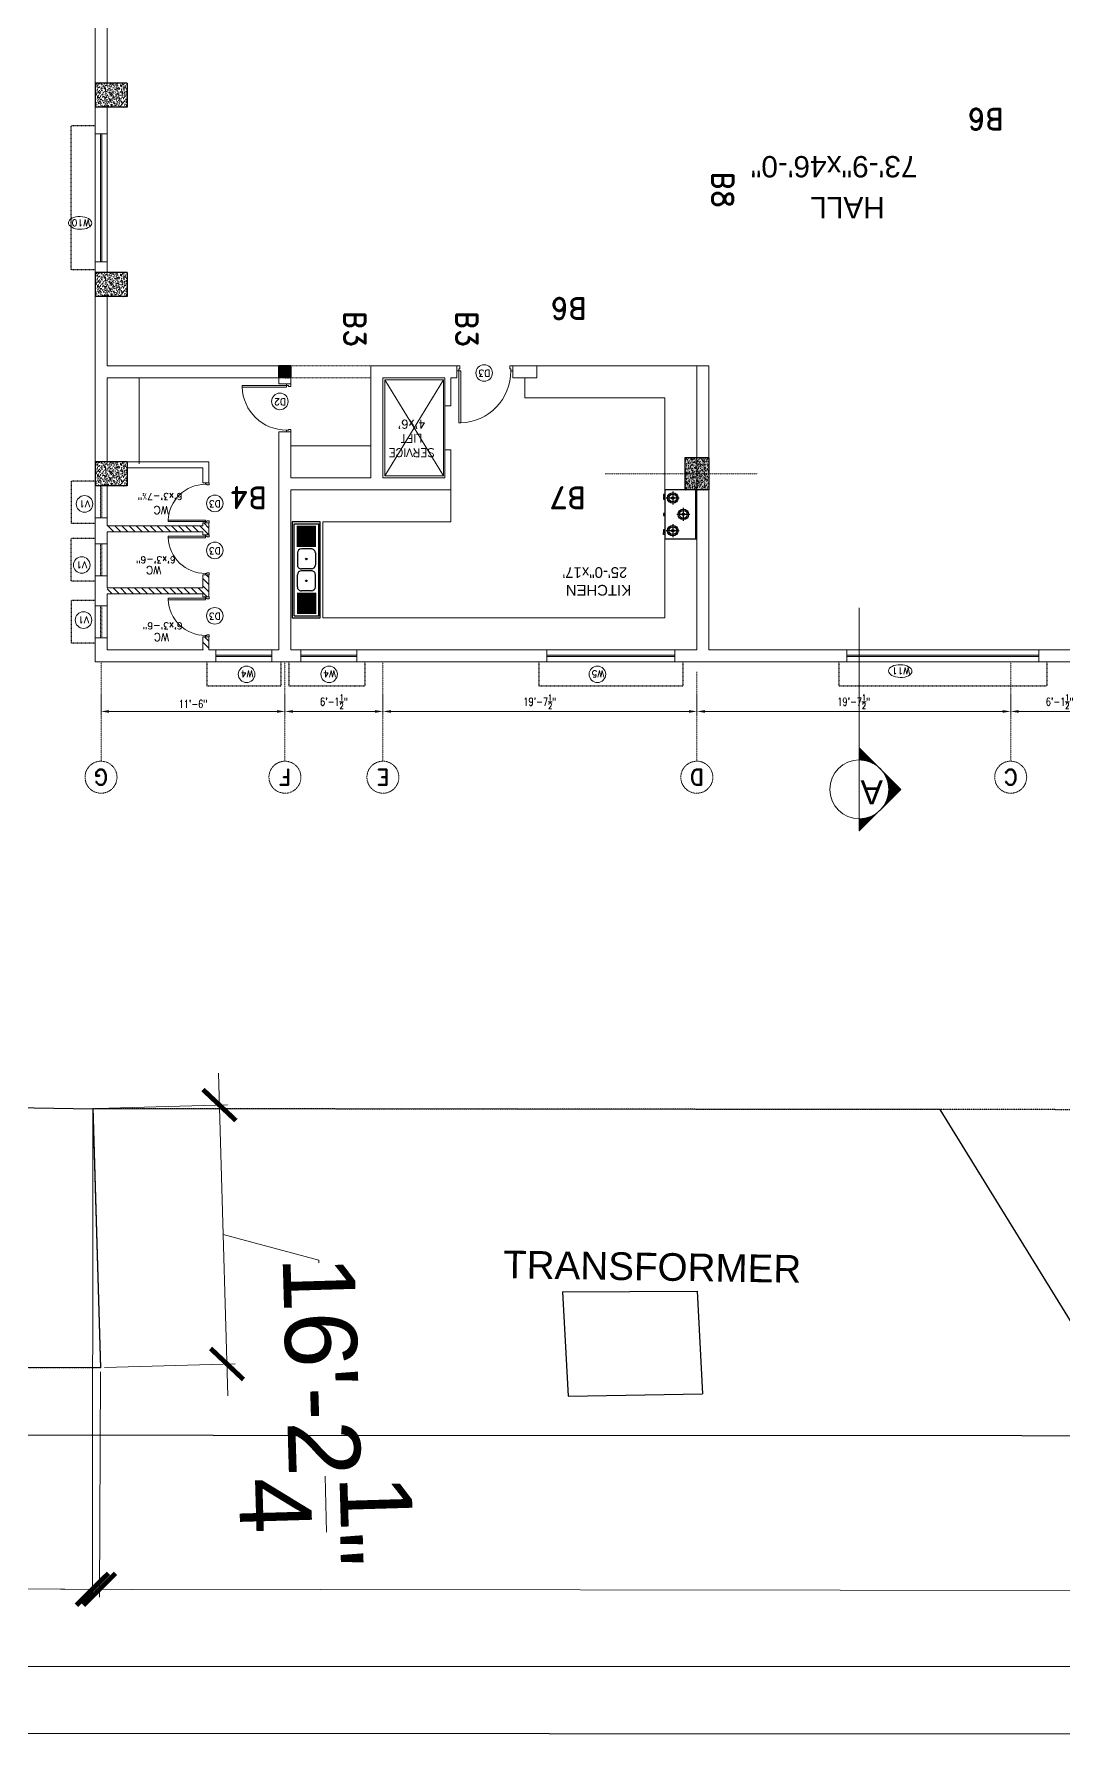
# Model space of a CAD drawing. Header units: inches. Extents: x -110725 to 51121, y 8404 to 44825.
# Drawn here: x 589 to 1361, y 20005 to 21285 of the extents above; entities that cross this region are included whole.
import ezdxf
from ezdxf.enums import TextEntityAlignment as Align

# ---------------------------------------------------------------- set-up
doc = ezdxf.new("R2010")
doc.units = ezdxf.units.IN
doc.header["$LTSCALE"] = 0.1
doc.header["$MEASUREMENT"] = 0
doc.linetypes.add('CENTER', pattern=[2, 1.25, -0.25, 0.25, -0.25])
doc.linetypes.add('DASHED', pattern=[0.75, 0.5, -0.25])
doc.layers.get('0').update_dxf_attribs({"color": 1, "lineweight": 0})
doc.layers.get('Defpoints').update_dxf_attribs({"lineweight": 0})
for name, color, linetype in [('BATH FIX', 41, 'Continuous'), ('boundary', 6, 'Continuous'), ('building', 6, 'Continuous'), ('COL', 6, 'Continuous'), ('Column', 7, 'Continuous'), ('Column Hatch', 7, 'Continuous'), ('GREEN BELT', 80, 'Continuous'), ('road', 8, 'Continuous')]:
    doc.layers.add(name, color=color, linetype=linetype)
for name, color, linetype, lineweight in [('dim', 252, 'Continuous', 0), ('DOOR', 32, 'Continuous', 0), ('GRID', 8, 'CENTER', 0), ('HATCH', 5, 'Continuous', 5), ('TEXT', 3, 'Continuous', 0), ('TEXT2', 4, 'Continuous', 0), ('WALL', 7, 'Continuous', 0), ('WINDOW', 5, 'Continuous', 18)]:
    doc.layers.add(name, color=color, linetype=linetype, lineweight=lineweight)
doc.styles.add('EHSAN', font='arial.ttf', dxfattribs={"height": 54})
doc.styles.add('ROMAND', font='romand.shx')
doc.styles.add('ROMANS', font='arial.ttf', dxfattribs={"width": 0.8, "height": 15})
doc.styles.get("Standard").update_dxf_attribs({"font": 'arial.ttf'})
doc.styles.add('style2', font='romand.shx')
doc.styles.add('WORKING', font='romans.shx', dxfattribs={"width": 0.75})
doc.dimstyles.new('1-8', dxfattribs={"dimtxt": 6, "dimasz": 6, "dimexe": 3, "dimexo": 1, "dimgap": 2, "dimtad": 1, "dimdec": 1, "dimzin": 3, "dimdsep": 46, "dimlunit": 4, "dimtxsty": 'WORKING', "dimcen": 2, "dimdle": 3, "dimadec": 0, "dimazin": 0, "dimtfac": 0.75, "dimtdec": 1, "dimtofl": 0, "dimtmove": 1, "dimatfit": 0, "dimfxl": 4, "dimtolj": 1, "dimtzin": 0, "dimlwd": -1, "dimlwe": -1, "dimarcsym": 1})
doc.dimstyles.new('DIM1', dxfattribs={"dimtxt": 54, "dimasz": 6, "dimexe": 6, "dimexo": 3, "dimgap": 1, "dimtad": 0, "dimzin": 0, "dimdsep": 46, "dimlunit": 4, "dimtxsty": 'EHSAN', "dimblk": 'ARCHTICK', "dimcen": 3, "dimdle": 6, "dimclrd": 4, "dimclre": 4, "dimclrt": 6, "dimadec": 0, "dimazin": 0, "dimtfac": 1, "dimtofl": 0, "dimtmove": 1, "dimatfit": 3, "dimldrblk": 'ARCHTICK', "dimfxl": 4, "dimtolj": 1, "dimtzin": 3, "dimlwd": -1, "dimlwe": -1, "dimarcsym": 0})

# ---------------------------------------------------------------- blocks, each defined once
blk = doc.blocks.new('_ArchTick')
at = {"color": 0, "linetype": 'ByBlock', "const_width": 0.15}
blk.add_lwpolyline([(-0.5, -0.5), (0.5, 0.5)], dxfattribs=at)
blk = doc.blocks.new('*D1984')
at = {"layer": 'Defpoints', "color": 0, "transparency": 16777216}
for p in [(632.9, 20479.4, 1175.7), (7610.6, 20472.2, 1175.7), (632.5, 20119)]:
    blk.add_point(p, dxfattribs=at)
at = {"layer": 'dim', "color": 4, "transparency": 16777216}
for p, q in [((632.9, 20476.4), (632.5, 20113)), ((7610.6, 20469.2), (7610.2, 20105.8)), ((608.5, 20119), (4029.8, 20115.5)), ((7634.2, 20111.7), (4300.3, 20115.2))]:
    blk.add_line(p, q, dxfattribs=at)
at = {"layer": 'dim', "color": 4, "transparency": 16777216, "xscale": 24, "yscale": 24, "zscale": 24}
for p, rotation in [((632.5, 20119), 179.9406067498752), ((7610.2, 20111.8), 359.9406067498751)]:
    blk.add_blockref('_ArchTick', p, dxfattribs=dict(at, rotation=rotation))
at = {"layer": 'dim', "color": 6, "transparency": 16777216, "insert": (4165.1, 20163.9), "char_height": 54, "attachment_point": 5, "rotation": 359.9406, "style": 'EHSAN'}
blk.add_mtext('\\A1;581\'-5{\\H1x;\\S3/4;}"', dxfattribs=at)
blk = doc.blocks.new('*D1993')
at = {"layer": 'Defpoints', "color": 0, "transparency": 16777216}
for p in [(-2408.7, 20298.9, 1175.7), (638.6, 20285.2, 1175.7), (-2409.4, 20132.7)]:
    blk.add_point(p, dxfattribs=at)
at = {"layer": 'dim', "color": 4, "transparency": 16777216}
for p, q in [((-2408.7, 20295.9), (-2409.5, 20126.7)), ((638.6, 20282.2), (637.8, 20113)), ((-2433.4, 20132.8), (-1042.4, 20126.5)), ((661.8, 20118.9), (-729.2, 20125.1))]:
    blk.add_line(p, q, dxfattribs=at)
at = {"layer": 'dim', "color": 4, "transparency": 16777216, "xscale": 24, "yscale": 24, "zscale": 24}
for p, rotation in [((-2409.4, 20132.7), 179.7429216101948), ((637.8, 20119), 359.7429216101948)]:
    blk.add_blockref('_ArchTick', p, dxfattribs=dict(at, rotation=rotation))
at = {"layer": 'dim', "color": 6, "transparency": 16777216, "insert": (-885.8, 20125.8), "char_height": 54, "attachment_point": 5, "rotation": 359.7429, "style": 'EHSAN'}
blk.add_mtext('\\A1;253\'-11{\\H1x;\\S1/4;}"', dxfattribs=at)
blk = doc.blocks.new('*D1994')
at = {"layer": 'Defpoints', "color": 0, "transparency": 16777216}
for p in [(632.9, 20479.4, 1175.7), (638.6, 20285.2, 1175.7), (733.5, 20288)]:
    blk.add_point(p, dxfattribs=at)
at = {"layer": 'dim', "color": 4, "transparency": 16777216}
for p, q in [((727.1, 20506.2), (734.2, 20264)), ((635.9, 20479.5), (733.8, 20482.4)), ((730.6, 20385.1), (802.3, 20365.9)), ((802.3, 20365.9), (802.4, 20363.9)), ((641.6, 20285.3), (739.5, 20288.2))]:
    blk.add_line(p, q, dxfattribs=at)
at = {"layer": 'dim', "color": 4, "transparency": 16777216, "xscale": 24, "yscale": 24, "zscale": 24}
for p, rotation in [((727.8, 20482.2), 91.68621496410702), ((733.5, 20288), 271.686214964107)]:
    blk.add_blockref('_ArchTick', p, dxfattribs=dict(at, rotation=rotation))
at = {"layer": 'dim', "color": 6, "transparency": 16777216, "insert": (805.6, 20252.2), "char_height": 54, "attachment_point": 5, "rotation": 271.6862, "style": 'EHSAN'}
blk.add_mtext('\\A1;16\'-2{\\H1x;\\S1/4;}"', dxfattribs=at)
blk = doc.blocks.new('D1')
for p, q in [((-3, 40.9), (-1.5, 40.9)), ((-3, 1.9), (-3, 40.9)), ((-1.5, 40.9), (-1.5, 1.9)), ((-40.5, 1.9), (-42, 1.9)), ((-42, 1.9), (-42, -1.9)), ((-40.5, 0.4), (-40.5, 1.9)), ((-39.8, 0.4), (-40.5, 0.4)), ((-39.8, -1.9), (-39.8, 0.4)), ((-1.5, 1.9), (-3, 1.9)), ((-2.2, 0.4), (-2.2, -1.9)), ((-1.5, 0.4), (-2.2, 0.4)), ((0, 1.9), (-1.5, 1.9)), ((-1.5, 1.9), (-1.5, 0.4)), ((0, -1.9), (0, 1.9)), ((-42, -1.9), (-39.8, -1.9)), ((-2.2, -1.9), (0, -1.9))]:
    blk.add_line(p, q)
blk.add_arc((-1.5, 1.9), 39, 91.8498, 180)
blk = doc.blocks.new('SINK')
for p, q in [((-35.9, 10.6), (-35.9, -10.4)), ((36.1, 10.6), (-35.9, 10.6)), ((-34.4, 9.3), (-34.4, -9.2)), ((-34.4, 9.3), (34.6, 9.3)), ((-17.1, 6.8), (-32.9, 6.8)), ((-17.1, 6.1), (-32.9, 6.1)), ((-17.1, 5.3), (-32.9, 5.3)), ((-17.1, 4.6), (-32.9, 4.6)), ((-17.1, 3.8), (-32.9, 3.8)), ((-17.1, 3.1), (-32.9, 3.1)), ((-17.1, 2.3), (-32.9, 2.3)), ((-17.1, 1.6), (-32.9, 1.6)), ((-17.1, 0.8), (-32.9, 0.8)), ((-17.1, 0.1), (-32.9, 0.1)), ((-15.6, -3.7), (-15.6, 3.8)), ((-12.6, 6.8), (-3.6, 6.8)), ((-0.6, -3.7), (-0.6, 3.8)), ((0.8, -3.7), (0.8, 3.8)), ((12.8, 6.8), (3.8, 6.8)), ((15.8, -3.7), (15.8, 3.8)), ((17.4, 6.8), (33.1, 6.8)), ((17.4, 6.1), (33.1, 6.1)), ((17.4, 5.3), (33.1, 5.3)), ((17.4, 4.6), (33.1, 4.6)), ((17.4, 3.8), (33.1, 3.8)), ((17.4, 3.1), (33.1, 3.1)), ((17.4, 2.3), (33.1, 2.3)), ((17.4, 1.6), (33.1, 1.6)), ((17.4, 0.8), (33.1, 0.8)), ((17.4, 0.1), (33.1, 0.1)), ((34.6, 9.3), (34.6, -9.2)), ((36.1, -10.4), (36.1, 10.6)), ((-35.9, -10.4), (36.1, -10.4)), ((-34.4, -9.2), (34.6, -9.2)), ((-17.1, -0.7), (-32.9, -0.7)), ((-17.1, -1.4), (-32.9, -1.4)), ((-17.1, -2.2), (-32.9, -2.2)), ((-17.1, -2.9), (-32.9, -2.9)), ((-17.1, -3.7), (-32.9, -3.7)), ((-17.1, -4.4), (-32.9, -4.4)), ((-17.1, -5.2), (-32.9, -5.2)), ((-17.1, -5.9), (-32.9, -5.9)), ((-17.1, -6.7), (-32.9, -6.7)), ((-12.6, -6.7), (-3.6, -6.7)), ((12.8, -6.7), (3.8, -6.7)), ((17.4, -0.7), (33.1, -0.7)), ((17.4, -1.4), (33.1, -1.4)), ((17.4, -2.2), (33.1, -2.2)), ((17.4, -2.9), (33.1, -2.9)), ((17.4, -3.7), (33.1, -3.7)), ((17.4, -4.4), (33.1, -4.4)), ((17.4, -5.2), (33.1, -5.2)), ((17.4, -5.9), (33.1, -5.9)), ((17.4, -6.7), (33.1, -6.7))]:
    blk.add_line(p, q)
for centre in [(-8.1, 0.1), (8.3, 0.1)]:
    blk.add_circle(centre, 0.612)
for centre, start, end in [((-12.6, 3.8), 90, 180), ((-3.6, 3.8), 0, 90), ((3.8, 3.8), 90, 180), ((12.8, 3.8), 0, 90), ((-12.6, -3.7), 180, 270), ((-3.6, -3.7), 270, 0), ((3.8, -3.7), 180, 270), ((12.8, -3.7), 270, 0)]:
    blk.add_arc(centre, 3, start, end)
blk = doc.blocks.new('OWEN')
blk.add_line((6213.3, 144425.9), (6213.3, 144462.7))
blk.add_lwpolyline([(6212.3, 144425.9), (6236.3, 144425.9), (6236.3, 144462.7), (6212.3, 144462.7)], close=True)
for points in [[(6225.4, 144456.5), (6235.2, 144456.5)], [(6230.3, 144451.6), (6230.3, 144461.4)], [(6236.3, 144459.3), (6237.3, 144459.3), (6237.3, 144457.8), (6236.3, 144457.8)], [(6236.3, 144455.8), (6237.3, 144455.8), (6237.3, 144457.3), (6236.3, 144457.3)], [(6217.5, 144444.3), (6227.3, 144444.3)], [(6222.4, 144439.4), (6222.4, 144449.2)], [(6236.3, 144443.5), (6237.3, 144443.5), (6237.3, 144445), (6236.3, 144445)], [(6225.4, 144432), (6235.2, 144432)], [(6230.3, 144427.1), (6230.3, 144436.9)], [(6236.3, 144431.3), (6237.3, 144431.3), (6237.3, 144432.8), (6236.3, 144432.8)], [(6236.3, 144429.3), (6237.3, 144429.3), (6237.3, 144430.8), (6236.3, 144430.8)]]:
    blk.add_lwpolyline(points)
for centre, radius in [((6230.3, 144456.5), 3.92), ((6230.3, 144456.5), 2.96), ((6230.3, 144456.5), 0.977), ((6222.4, 144444.3), 3.92), ((6222.4, 144444.3), 2.96), ((6222.4, 144444.3), 0.977), ((6230.3, 144432), 3.92), ((6230.3, 144432), 2.96), ((6230.3, 144432), 0.977)]:
    blk.add_circle(centre, radius)
blk = doc.blocks.new('*D3117')
at = {"layer": 'Defpoints', "color": 0, "transparency": 16777216}
for p in [(1321.5, 20791.3), (1395, 20791.3), (1321.5, 20777.4)]:
    blk.add_point(p, dxfattribs=at)
at = {"layer": 'dim', "color": 0, "transparency": 16777216}
for p, q in [((1321.5, 20790.3), (1321.5, 20774.4)), ((1395, 20790.3), (1395, 20774.4)), ((1389, 20777.4), (1327.5, 20777.4))]:
    blk.add_line(p, q, dxfattribs=at)
for points in [[(1327.5, 20778.4), (1327.5, 20776.4), (1321.5, 20777.4)], [(1389, 20778.4), (1389, 20776.4), (1395, 20777.4)]]:
    blk.add_solid(points, dxfattribs=at)
at = {"layer": 'dim', "color": 0, "transparency": 16777216, "insert": (1358.2, 20784.7), "char_height": 6, "attachment_point": 5, "style": 'WORKING'}
blk.add_mtext('\\A1;6\'-1{\\H0.75x;\\S1/2;}"', dxfattribs=at)
blk = doc.blocks.new('*D3118')
at = {"layer": 'Defpoints', "color": 0, "transparency": 16777216}
for p in [(1086, 20791.3), (1321.5, 20791.3), (1321.5, 20777.4)]:
    blk.add_point(p, dxfattribs=at)
at = {"layer": 'dim', "color": 0, "transparency": 16777216}
for p, q in [((1086, 20790.3), (1086, 20774.4)), ((1321.5, 20790.3), (1321.5, 20774.4)), ((1092, 20777.4), (1315.5, 20777.4))]:
    blk.add_line(p, q, dxfattribs=at)
for points in [[(1092, 20778.4), (1092, 20776.4), (1086, 20777.4)], [(1315.5, 20778.4), (1315.5, 20776.4), (1321.5, 20777.4)]]:
    blk.add_solid(points, dxfattribs=at)
at = {"layer": 'dim', "color": 0, "transparency": 16777216, "insert": (1203.7, 20784.7), "char_height": 6, "attachment_point": 5, "style": 'WORKING'}
blk.add_mtext('\\A1;19\'-7{\\H0.75x;\\S1/2;}"', dxfattribs=at)
blk = doc.blocks.new('*D3119')
at = {"layer": 'Defpoints', "color": 0, "transparency": 16777216}
for p in [(850.5, 20791.3), (1086, 20791.3), (1086, 20777.4)]:
    blk.add_point(p, dxfattribs=at)
at = {"layer": 'dim', "color": 0, "transparency": 16777216}
for p, q in [((850.5, 20790.3), (850.5, 20774.4)), ((1086, 20790.3), (1086, 20774.4)), ((856.5, 20777.4), (1080, 20777.4))]:
    blk.add_line(p, q, dxfattribs=at)
for points in [[(856.5, 20778.4), (856.5, 20776.4), (850.5, 20777.4)], [(1080, 20778.4), (1080, 20776.4), (1086, 20777.4)]]:
    blk.add_solid(points, dxfattribs=at)
at = {"layer": 'dim', "color": 0, "transparency": 16777216, "insert": (968.2, 20784.7), "char_height": 6, "attachment_point": 5, "style": 'WORKING'}
blk.add_mtext('\\A1;19\'-7{\\H0.75x;\\S1/2;}"', dxfattribs=at)
blk = doc.blocks.new('*D3120')
at = {"layer": 'Defpoints', "color": 0, "transparency": 16777216}
for p in [(777, 20791.3), (850.5, 20791.3), (850.5, 20777.4)]:
    blk.add_point(p, dxfattribs=at)
at = {"layer": 'dim', "color": 0, "transparency": 16777216}
for p, q in [((777, 20790.3), (777, 20774.4)), ((850.5, 20790.3), (850.5, 20774.4)), ((783, 20777.4), (844.5, 20777.4))]:
    blk.add_line(p, q, dxfattribs=at)
for points in [[(783, 20778.4), (783, 20776.4), (777, 20777.4)], [(844.5, 20778.4), (844.5, 20776.4), (850.5, 20777.4)]]:
    blk.add_solid(points, dxfattribs=at)
at = {"layer": 'dim', "color": 0, "transparency": 16777216, "insert": (813.7, 20784.7), "char_height": 6, "attachment_point": 5, "style": 'WORKING'}
blk.add_mtext('\\A1;6\'-1{\\H0.75x;\\S1/2;}"', dxfattribs=at)
blk = doc.blocks.new('*D3121')
at = {"layer": 'Defpoints', "color": 0, "transparency": 16777216}
for p in [(639, 20791.3), (777, 20791.3), (639, 20777.4)]:
    blk.add_point(p, dxfattribs=at)
at = {"layer": 'dim', "color": 0, "transparency": 16777216}
for p, q in [((639, 20790.3), (639, 20774.4)), ((777, 20790.3), (777, 20774.4)), ((771, 20777.4), (645, 20777.4))]:
    blk.add_line(p, q, dxfattribs=at)
for points in [[(645, 20778.4), (645, 20776.4), (639, 20777.4)], [(771, 20778.4), (771, 20776.4), (777, 20777.4)]]:
    blk.add_solid(points, dxfattribs=at)
at = {"layer": 'dim', "color": 0, "transparency": 16777216, "insert": (708, 20783), "char_height": 6, "attachment_point": 5, "style": 'WORKING'}
blk.add_mtext('\\A1;11\'-6"', dxfattribs=at)

msp = doc.modelspace()

# ---------------------------------------------------------------- hatches: boundary and pattern name
at = {"layer": 'Column Hatch'}
h = msp.add_hatch(dxfattribs=at)
h.set_pattern_fill('AR-CONC', color=8, scale=0.5, angle=225)
h.set_pattern_definition([(275, (777.234, 21735.5614), (-2.75776, -2.314035), [0.375, -4.125]), (220, (777.234, 21735.5614), (3.14996, -2.16884), [0.3, -3.3]), (325.4514, (777.004, 21735.3685), (0.392197, -4.482876), [0.3187, -3.50571]), (271.1842, (777.941, 21734.8543), (-4.358465, -3.18807), [0.5625, -6.1875]), (321.6356, (777.578, 21734.5886), (0.139495, -6.74856), [0.47805, -5.258565]), (216.1842, (777.941, 21734.854), (0.1395, -6.74856), [0.45, -4.95]), (246, (777.4106, 21734.6775), (-3.533858, -0.686912), [0.375, -4.125]), (191, (777.4106, 21734.6775), (1.703543, -3.424042), [0.3, -3.3]), (296.4514, (777.116, 21734.6202), (-1.830318, -4.110953), [0.3187, -3.50571]), (262.5, (777.2339, 21735.5614), (1.133966, -1.219949), [0, -3.26, 0, -3.35, 0, -3.3125]), (232.5, (777.2339, 21735.5614), (0.464365, -2.324547), [0, -1.91, 0, -3.185, 0, -1.2625]), (192.5, (778.0223, 21736.3498), (-1.967091, -1.8076038), [0, -1.25, 0, -3.9, 0, -5.175]), (182.5, (778.3758, 21736.7033), (-1.70795, -2.415799), [0, -1.625, 0, -2.59, 0, -3.675])])
h.paths.add_polyline_path([(658.4756, 21230.56505), (658.4756, 21248.56505), (634.4756, 21248.56505), (634.4756, 21230.56505)])
h = msp.add_hatch(dxfattribs=at)
h.set_pattern_fill('AR-CONC', color=8, scale=0.5, angle=225)
h.set_pattern_definition([(275, (777.234, 21593.5614), (-2.75776, -2.314035), [0.375, -4.125]), (220, (777.234, 21593.5614), (3.14996, -2.16884), [0.3, -3.3]), (325.4514, (777.004, 21593.3685), (0.392197, -4.482876), [0.3187, -3.50571]), (271.1842, (777.941, 21592.8543), (-4.358465, -3.18807), [0.5625, -6.1875]), (321.6356, (777.578, 21592.5886), (0.139495, -6.74856), [0.47805, -5.258565]), (216.1842, (777.941, 21592.854), (0.1395, -6.74856), [0.45, -4.95]), (246, (777.4106, 21592.6775), (-3.533858, -0.686912), [0.375, -4.125]), (191, (777.4106, 21592.6775), (1.703543, -3.424042), [0.3, -3.3]), (296.4514, (777.116, 21592.6202), (-1.830318, -4.110953), [0.3187, -3.50571]), (262.5, (777.2339, 21593.5614), (1.133966, -1.219949), [0, -3.26, 0, -3.35, 0, -3.3125]), (232.5, (777.2339, 21593.5614), (0.464365, -2.324547), [0, -1.91, 0, -3.185, 0, -1.2625]), (192.5, (778.0223, 21594.3498), (-1.967091, -1.8076038), [0, -1.25, 0, -3.9, 0, -5.175]), (182.5, (778.3758, 21594.7033), (-1.70795, -2.415799), [0, -1.625, 0, -2.59, 0, -3.675])])
h.paths.add_polyline_path([(658.4756, 21088.56505), (658.4756, 21106.56505), (634.4756, 21106.56505), (634.4756, 21088.56505)])
h = msp.add_hatch(dxfattribs=at)
h.set_pattern_fill('AR-CONC', color=8, scale=0.5, angle=225)
h.set_pattern_definition([(275, (900.234, 21528.0614), (-2.75776, -2.314035), [0.375, -4.125]), (220, (900.234, 21528.0614), (3.14996, -2.16884), [0.3, -3.3]), (325.4514, (900.004, 21527.8685), (0.392197, -4.482876), [0.3187, -3.50571]), (271.1842, (900.941, 21527.3543), (-4.358465, -3.18807), [0.5625, -6.1875]), (321.6356, (900.578, 21527.0886), (0.139495, -6.74856), [0.47805, -5.258565]), (216.1842, (900.941, 21527.354), (0.1395, -6.74856), [0.45, -4.95]), (246, (900.4106, 21527.1775), (-3.533858, -0.686912), [0.375, -4.125]), (191, (900.4106, 21527.1775), (1.703543, -3.424042), [0.3, -3.3]), (296.4514, (900.116, 21527.1202), (-1.830318, -4.110953), [0.3187, -3.50571]), (262.5, (900.2339, 21528.0614), (1.133966, -1.219949), [0, -3.26, 0, -3.35, 0, -3.3125]), (232.5, (900.2339, 21528.0614), (0.464365, -2.324547), [0, -1.91, 0, -3.185, 0, -1.2625]), (192.5, (901.0223, 21528.8498), (-1.967091, -1.8076038), [0, -1.25, 0, -3.9, 0, -5.175]), (182.5, (901.3758, 21529.2033), (-1.70795, -2.415799), [0, -1.625, 0, -2.59, 0, -3.675])])
h.paths.add_polyline_path([(772.4756, 21027.56505), (781.4756, 21027.56505), (781.4756, 21036.56505), (772.4756, 21036.56505)])
h = msp.add_hatch(dxfattribs=at)
h.set_pattern_fill('AR-CONC', color=8, scale=0.5, angle=225)
h.set_pattern_definition([(275, (1209.234, 21444.0614), (-2.75776, -2.314035), [0.375, -4.125]), (220, (1209.234, 21444.0614), (3.14996, -2.16884), [0.3, -3.3]), (325.4514, (1209.004, 21443.8685), (0.392197, -4.482876), [0.3187, -3.50571]), (271.1842, (1209.941, 21443.3543), (-4.358465, -3.18807), [0.5625, -6.1875]), (321.6356, (1209.578, 21443.0886), (0.139495, -6.74856), [0.47805, -5.258565]), (216.1842, (1209.941, 21443.354), (0.1395, -6.74856), [0.45, -4.95]), (246, (1209.4106, 21443.1775), (-3.533858, -0.686912), [0.375, -4.125]), (191, (1209.4106, 21443.1775), (1.703543, -3.424042), [0.3, -3.3]), (296.4514, (1209.116, 21443.1202), (-1.830318, -4.110953), [0.3187, -3.50571]), (262.5, (1209.2339, 21444.0614), (1.133966, -1.219949), [0, -3.26, 0, -3.35, 0, -3.3125]), (232.5, (1209.2339, 21444.0614), (0.464365, -2.324547), [0, -1.91, 0, -3.185, 0, -1.2625]), (192.5, (1210.0223, 21444.8498), (-1.967091, -1.8076038), [0, -1.25, 0, -3.9, 0, -5.175]), (182.5, (1210.3758, 21445.2033), (-1.70795, -2.415799), [0, -1.625, 0, -2.59, 0, -3.675])])
h.paths.add_polyline_path([(1076.9756, 20943.56505), (1094.9756, 20943.56505), (1094.9756, 20967.56505), (1076.9756, 20967.56505)])
h = msp.add_hatch(dxfattribs=at)
h.set_pattern_fill('AR-CONC', color=8, scale=0.5, angle=225)
h.set_pattern_definition([(275, (777.234, 21451.5614), (-2.75776, -2.314035), [0.375, -4.125]), (220, (777.234, 21451.5614), (3.14996, -2.16884), [0.3, -3.3]), (325.4514, (777.004, 21451.3685), (0.392197, -4.482876), [0.3187, -3.50571]), (271.1842, (777.941, 21450.8543), (-4.358465, -3.18807), [0.5625, -6.1875]), (321.6356, (777.578, 21450.5886), (0.139495, -6.74856), [0.47805, -5.258565]), (216.1842, (777.941, 21450.854), (0.1395, -6.74856), [0.45, -4.95]), (246, (777.4106, 21450.6775), (-3.533858, -0.686912), [0.375, -4.125]), (191, (777.4106, 21450.6775), (1.703543, -3.424042), [0.3, -3.3]), (296.4514, (777.116, 21450.6202), (-1.830318, -4.110953), [0.3187, -3.50571]), (262.5, (777.2339, 21451.5614), (1.133966, -1.219949), [0, -3.26, 0, -3.35, 0, -3.3125]), (232.5, (777.2339, 21451.5614), (0.464365, -2.324547), [0, -1.91, 0, -3.185, 0, -1.2625]), (192.5, (778.0223, 21452.3498), (-1.967091, -1.8076038), [0, -1.25, 0, -3.9, 0, -5.175]), (182.5, (778.3758, 21452.7033), (-1.70795, -2.415799), [0, -1.625, 0, -2.59, 0, -3.675])])
h.paths.add_polyline_path([(658.4756, 20946.56505), (658.4756, 20964.56505), (634.4756, 20964.56505), (634.4756, 20946.56505)])
at = {"layer": 'HATCH'}
h = msp.add_hatch(color=256, dxfattribs=at)
h.dxf.hatch_style = 1
h.paths.add_polyline_path([(781.4756, 21027.56505), (772.4756, 21027.56505), (772.4756, 21036.56505), (781.4756, 21036.56505)])
h = msp.add_hatch(color=256, dxfattribs=at)
h.dxf.hatch_style = 1
h.paths.add_polyline_path([(1094.9756, 20943.56505), (1076.9756, 20943.56505), (1076.9756, 20967.56505), (1094.9756, 20967.56505)])
h = msp.add_hatch(dxfattribs=at)
h.set_pattern_fill('ANSI31', color=256, scale=30, angle=180, style=0)
h.set_pattern_definition([(315, (-87.4796, 24236.1383), (-2.6516504, -2.6516504), [])])
h.paths.add_polyline_path([(643.4756, 20912.06505), (643.4756, 20916.56505), (715.4756, 20916.56505), (715.4756, 20918.81505), (719.9756, 20918.81505), (719.9756, 20909.81505), (715.4756, 20909.81505), (715.4756, 20912.06505)])
h.paths.add_polyline_path([(715.4756, 20870.06505), (715.4756, 20879.81505), (719.9756, 20879.81505), (719.9756, 20863.31505), (715.4756, 20863.31505), (715.4756, 20865.56505), (643.4756, 20865.56505), (643.4756, 20870.06505)])
h.paths.add_polyline_path([(719.9756, 20823.56505), (715.4756, 20823.56505), (715.4756, 20833.31505), (719.9756, 20833.31505)])
at = {"layer": 'WALL'}
h = msp.add_hatch(dxfattribs=at)
h.set_pattern_fill('LINE', color=8, scale=0.882906, angle=135, style=0)
h.set_pattern_definition([(135, (1874.52352, 20282.74746), (-0.078038598, -0.078038598), [])])
h.paths.add_polyline_path([(1207.90057, 20750.18757), (1207.90057, 20741.04066, -1), (1207.90057, 20696.89536), (1207.90057, 20687.74846), (1239.12012, 20718.96801)])

# ---------------------------------------------------------------- linework, layer by layer
at = {"layer": 'boundary', "linetype": 'CENTER', "elevation": -26.09038}
msp.add_lwpolyline([(1921.85874, 20478.20914), (632.86157, 20479.40266), (638.57864, 20285.19908), (-381.63263, 20285.46756), (-505.16602, 20409.49329), (-822.00481, 20408.8178), (-822.00481, 20408.8178), (-947.60805, 20284.255), (-2408.67888, 20298.8718), (-2438.54782, 20406.68863), (-2754.49704, 20404.02947), (-2754.49704, 20404.02947), (-2880.86687, 20283.33), (-5687.8751, 20306.54046), (-5746.08219, 20691.55207), (-5750.4399, 20787.09078), (-3585.63687, 24214.83069)], dxfattribs=at)
at = {"layer": 'building', "linetype": 'Continuous'}
for points, elevation in [([(1268.65977, 20478.81395), (632.86157, 20479.40266), (638.57864, 20285.19908), (-381.63263, 20285.46756), (-505.16602, 20409.49329), (-822.00481, 20408.8178), (-822.00481, 20408.8178), (-947.60805, 20284.255), (-2408.67888, 20298.8718), (-2438.54782, 20406.68863), (-2754.49704, 20404.02947), (-2754.49704, 20404.02947), (-2880.86687, 20283.33), (-5687.8751, 20306.54046)], 1.07221), ([(7610.59252, 20283.36427), (1388.0528, 20285.00184), (1268.65977, 20478.81395)], 1.07221), ([(985.10631, 20342.22935), (1086.24647, 20342.59112), (1090.14551, 20265.70075)], -2.97835), ([(985.10631, 20342.22935), (989.4211, 20263.75327)], -2.02528), ([(989.4211, 20263.75327), (1090.14551, 20265.70075)], 0.59567)]:
    msp.add_lwpolyline(points, dxfattribs=dict(at, elevation=elevation))
at = {"layer": 'COL'}
msp.add_lwpolyline([(781.4756, 21027.56505), (772.4756, 21027.56505), (772.4756, 21036.56505), (781.4756, 21036.56505)], close=True, dxfattribs=at)
at = {"layer": 'Column', "color": 6}
for p, q in [((658.4756, 21248.56505), (634.4756, 21248.56505)), ((634.4756, 21248.56505), (634.4756, 21230.56505)), ((658.4756, 21248.56505), (658.4756, 21230.56505)), ((658.4756, 21230.56505), (634.4756, 21230.56505)), ((658.4756, 21106.56505), (634.4756, 21106.56505)), ((634.4756, 21106.56505), (634.4756, 21088.56505)), ((658.4756, 21106.56505), (658.4756, 21088.56505)), ((658.4756, 21088.56505), (634.4756, 21088.56505)), ((781.4756, 21036.56505), (772.4756, 21036.56505)), ((772.4756, 21036.56505), (772.4756, 21027.56505)), ((781.4756, 21036.56505), (781.4756, 21027.56505)), ((781.4756, 21027.56505), (772.4756, 21027.56505)), ((1094.9756, 20967.56505), (1076.9756, 20967.56505)), ((1076.9756, 20967.56505), (1076.9756, 20943.56505)), ((1094.9756, 20967.56505), (1094.9756, 20943.56505)), ((658.4756, 20964.56505), (634.4756, 20964.56505)), ((634.4756, 20964.56505), (634.4756, 20946.56505)), ((658.4756, 20964.56505), (658.4756, 20946.56505)), ((658.4756, 20946.56505), (634.4756, 20946.56505)), ((1094.9756, 20943.56505), (1076.9756, 20943.56505))]:
    msp.add_line(p, q, dxfattribs=at)
at = {"layer": 'GREEN BELT', "linetype": 'Continuous', "elevation": 3.81229}
msp.add_lwpolyline([(26.23153, 21706.15923), (546.73183, 21704.19336), (559.36377, 20480.70056), (632.86157, 20479.40266)], dxfattribs=at)
at = {"layer": 'GRID'}
msp.add_line((1131.50833, 20955.56505), (1017.2671, 20955.56505), dxfattribs=at)
at = {"layer": 'GRID', "color": 23}
for p, q in [((638.9756, 20814.56505), (638.9756, 20740.06505)), ((776.9756, 20814.56505), (776.9756, 20740.06505)), ((850.4756, 20814.56505), (850.4756, 20740.06505)), ((1321.4756, 20814.56505), (1321.4756, 20740.06505)), ((1085.9756, 20807.22115), (1085.9756, 20740.06505))]:
    msp.add_line(p, q, dxfattribs=at)
for centre in [(638.9756, 20728.06505), (776.9756, 20728.06505), (850.4756, 20728.06505), (1085.9756, 20728.06505), (1321.4756, 20728.06505)]:
    msp.add_circle(centre, 12, dxfattribs=at)
at = {"layer": 'road', "linetype": 'Continuous'}
for points, elevation in [([(-5950.76031, 20237.24667), (8003.36443, 20231.50136), (7990.44622, 20463.11896)], -5.95671), ([(-6845.42169, 20064.42399), (8702.97669, 20058.02228), (8993.77831, 20058.33929)], -8.69679), ([(9086.39559, 20005.33655), (8783.96519, 20005.60601), (-6845.42169, 20015.66447)], 4.05056)]:
    msp.add_lwpolyline(points, dxfattribs=dict(at, elevation=elevation))
at = {"layer": 'TEXT2'}
for centre in [(926.44654, 21031.25926), (773.1728, 21009.91623), (626.59869, 20933.04161), (724.32845, 20933.42121), (724.32845, 20898.17635), (624.5175, 20887.21565), (625.85071, 20845.93022), (724.32845, 20849.11921), (748.18794, 20805.25992), (810.10811, 20805.25992), (1011.40768, 20805.25992)]:
    msp.add_circle(centre, 6.20865, dxfattribs=at)
for centre in [(623.29332, 21143.80257), (1238.63452, 20807.67339)]:
    msp.add_ellipse(centre, major_axis=(8.75073, -0.212), ratio=0.5496329214, dxfattribs=at)
at = {"layer": 'WALL'}
for p, q in [((634.4756, 21228.56505), (634.4756, 21327.56505)), ((643.4756, 21248.56505), (643.4756, 21327.56505)), ((634.4756, 21210.56505), (634.4756, 21228.56505)), ((643.4756, 21228.56505), (643.4756, 21230.56505)), ((643.4756, 21228.56505), (643.4756, 21210.56505)), ((643.4756, 21210.56505), (634.4756, 21210.56505)), ((643.4756, 21114.56505), (634.4756, 21114.56505)), ((634.4756, 21114.56505), (634.4756, 21036.56505)), ((643.4756, 21106.56505), (643.4756, 21114.56505)), ((643.4756, 21036.56505), (643.4756, 21088.56505)), ((634.4756, 20964.56505), (634.4756, 21036.56505)), ((781.4756, 21036.56505), (643.4756, 21036.56505)), ((781.4756, 21023.06505), (781.4756, 21036.56505)), ((905.9756, 21036.56505), (841.4756, 21036.56505)), ((841.4756, 20952.56505), (841.4756, 21036.56505)), ((905.9756, 21027.56505), (905.9756, 21036.56505)), ((947.9756, 21036.56505), (965.9756, 21036.56505)), ((947.9756, 21027.56505), (947.9756, 21036.56505)), ((965.9756, 21027.56505), (965.9756, 21036.56505)), ((1094.9756, 21036.56505), (1085.9756, 21036.56505)), ((1085.9756, 20823.56505), (1085.9756, 21036.56505)), ((1094.9756, 20823.56505), (1094.9756, 21036.56505)), ((643.4756, 20964.56505), (643.4756, 21027.56505)), ((772.4756, 21027.56505), (643.4756, 21027.56505)), ((772.4756, 21023.06505), (772.4756, 21027.56505)), ((781.4756, 21023.06505), (772.4756, 21023.06505)), ((896.9756, 21027.56505), (850.4756, 21027.56505)), ((850.4756, 20952.56505), (850.4756, 21027.56505)), ((896.9756, 21006.56505), (896.9756, 21027.56505)), ((905.9756, 21027.56505), (901.4756, 21027.56505)), ((901.4756, 21006.56505), (901.4756, 21027.56505)), ((947.9756, 21027.56505), (965.9756, 21027.56505)), ((896.9756, 21006.56505), (901.4756, 21006.56505)), ((772.4756, 20823.56505), (772.4756, 20987.06505)), ((781.4756, 20987.06505), (772.4756, 20987.06505)), ((781.4756, 20952.56505), (781.4756, 20987.06505)), ((896.9756, 20952.56505), (896.9756, 20973.56505)), ((896.9756, 20973.56505), (901.4756, 20973.56505)), ((901.4756, 20943.56505), (901.4756, 20973.56505)), ((719.9756, 20964.56505), (658.4756, 20964.56505)), ((715.4756, 20960.06505), (658.4756, 20960.06505)), ((715.4756, 20948.81505), (715.4756, 20960.06505)), ((719.9756, 20948.81505), (719.9756, 20964.56505)), ((719.9756, 20948.81505), (715.4756, 20948.81505)), ((841.4756, 20952.56505), (781.4756, 20952.56505)), ((901.4756, 20943.56505), (781.4756, 20943.56505)), ((781.4756, 20823.56505), (781.4756, 20943.56505)), ((896.9756, 20952.56505), (850.4756, 20952.56505)), ((634.4756, 20903.06505), (634.4756, 20922.56505)), ((643.4756, 20922.56505), (634.4756, 20922.56505)), ((643.4756, 20916.56505), (643.4756, 20922.56505)), ((715.4756, 20916.56505), (643.4756, 20916.56505)), ((715.4756, 20916.56505), (715.4756, 20918.81505)), ((719.9756, 20918.81505), (715.4756, 20918.81505)), ((719.9756, 20909.81505), (719.9756, 20918.81505)), ((643.4756, 20903.06505), (643.4756, 20912.06505)), ((715.4756, 20912.06505), (643.4756, 20912.06505)), ((715.4756, 20909.81505), (715.4756, 20912.06505)), ((719.9756, 20909.81505), (715.4756, 20909.81505)), ((643.4756, 20903.06505), (634.4756, 20903.06505)), ((634.4756, 20856.56505), (634.4756, 20879.06505)), ((643.4756, 20879.06505), (634.4756, 20879.06505)), ((643.4756, 20879.06505), (634.4756, 20879.06505)), ((643.4756, 20870.06505), (643.4756, 20879.06505)), ((715.4756, 20870.06505), (715.4756, 20879.81505)), ((719.9756, 20879.81505), (715.4756, 20879.81505)), ((719.9756, 20863.31505), (719.9756, 20879.81505)), ((715.4756, 20870.06505), (643.4756, 20870.06505)), ((643.4756, 20856.56505), (643.4756, 20865.56505)), ((715.4756, 20865.56505), (643.4756, 20865.56505)), ((715.4756, 20863.31505), (715.4756, 20865.56505)), ((643.4756, 20856.56505), (634.4756, 20856.56505)), ((719.9756, 20863.31505), (715.4756, 20863.31505)), ((1207.90057, 20696.89536), (1207.90057, 20855.07356)), ((634.4756, 20814.56505), (634.4756, 20832.56505)), ((643.4756, 20832.56505), (634.4756, 20832.56505)), ((643.4756, 20823.56505), (643.4756, 20832.56505)), ((715.4756, 20823.56505), (715.4756, 20833.31505)), ((719.9756, 20833.31505), (715.4756, 20833.31505)), ((719.9756, 20823.56505), (719.9756, 20833.31505)), ((725.2256, 20814.56505), (634.4756, 20814.56505)), ((715.4756, 20823.56505), (643.4756, 20823.56505)), ((725.2256, 20823.56505), (719.9756, 20823.56505)), ((725.2256, 20823.56505), (725.2256, 20814.56505)), ((772.4756, 20823.56505), (767.2256, 20823.56505)), ((767.2256, 20823.56505), (767.2256, 20814.56505)), ((788.9756, 20814.56505), (767.2256, 20814.56505)), ((788.9756, 20823.56505), (781.4756, 20823.56505)), ((788.9756, 20814.56505), (788.9756, 20823.56505)), ((973.4756, 20823.56505), (830.9756, 20823.56505)), ((830.9756, 20814.56505), (830.9756, 20823.56505)), ((973.4756, 20814.56505), (830.9756, 20814.56505)), ((973.4756, 20823.56505), (973.4756, 20814.56505)), ((1085.9756, 20823.56505), (1069.4756, 20823.56505)), ((1069.4756, 20823.56505), (1069.4756, 20814.56505)), ((1198.4756, 20814.56505), (1069.4756, 20814.56505)), ((1198.4756, 20823.56505), (1094.9756, 20823.56505)), ((1198.4756, 20823.56505), (1198.4756, 20814.56505)), ((1390.4756, 20823.56505), (1342.4756, 20823.56505)), ((1342.4756, 20823.56505), (1342.4756, 20814.56505)), ((1404.7256, 20814.56505), (1342.4756, 20814.56505))]:
    msp.add_line(p, q, dxfattribs=at)
at = {"layer": 'WALL', "color": 2, "linetype": 'DASHED', "lineweight": -3}
for p, q in [((616.4756, 21108.56505), (616.4756, 21216.56505)), ((634.4756, 21216.56505), (616.4756, 21216.56505)), ((634.4756, 21108.56505), (616.4756, 21108.56505)), ((634.4756, 20950.21555), (616.4756, 20950.21555)), ((616.4756, 20950.21555), (616.4756, 20918.27265)), ((634.4756, 20918.27265), (616.4756, 20918.27265)), ((616.4756, 20875.06505), (616.4756, 20907.00795)), ((634.4756, 20907.00795), (616.4756, 20907.00795)), ((634.4756, 20875.06505), (616.4756, 20875.06505)), ((634.4756, 20860.56505), (616.4756, 20860.56505)), ((616.4756, 20860.56505), (616.4756, 20828.62214)), ((634.4756, 20828.62214), (616.4756, 20828.62214)), ((718.4756, 20814.56505), (718.4756, 20796.56505)), ((773.9756, 20814.56505), (773.9756, 20796.56505)), ((779.9756, 20814.56505), (779.9756, 20796.56505)), ((836.9756, 20814.56505), (836.9756, 20796.56505)), ((967.4756, 20814.56505), (967.4756, 20796.56505)), ((1075.4756, 20814.56505), (1075.4756, 20796.56505)), ((1192.4756, 20814.56505), (1192.4756, 20796.56505)), ((1348.4756, 20814.56505), (1348.4756, 20796.56505)), ((718.4756, 20796.56505), (773.9756, 20796.56505)), ((779.9756, 20796.56505), (836.9756, 20796.56505)), ((967.4756, 20796.56505), (1075.4756, 20796.56505)), ((1192.4756, 20796.56505), (1348.4756, 20796.56505))]:
    msp.add_line(p, q, dxfattribs=at)
at = {"layer": 'WALL'}
msp.add_lwpolyline([(1207.90057, 20741.04066, -1), (1207.90057, 20696.89536), (1207.90057, 20687.74846), (1239.12012, 20718.96801), (1207.90057, 20750.18757)], format="xyb", close=True, dxfattribs=at)
msp.add_circle((1207.90057, 20718.96801), 22.07265, dxfattribs=at)
at = {"layer": 'WINDOW'}
for p, q in [((634.4756, 21210.56505), (634.4756, 21114.56505)), ((638.4756, 21210.56505), (638.4756, 21114.56505)), ((639.4756, 21114.56505), (639.4756, 21210.56505)), ((643.4756, 21114.56505), (643.4756, 21210.56505)), ((1085.9756, 21036.56505), (965.9756, 21036.56505)), ((667.4756, 20963.06505), (667.4756, 21027.56505)), ((667.4756, 20963.07715), (667.4756, 21027.55295)), ((895.8512, 21026.06505), (851.9756, 20954.06505)), ((895.8512, 20954.06505), (851.9756, 21026.06505)), ((956.9756, 21012.56505), (956.9756, 21027.56505)), ((896.9756, 20973.56505), (896.9756, 21006.56505)), ((1061.9756, 21012.56505), (956.9756, 21012.56505)), ((1061.9756, 20847.56505), (1061.9756, 21012.56505)), ((841.4756, 20976.56505), (781.4756, 20976.56505)), ((634.4756, 20922.62214), (634.4756, 20946.56505)), ((643.4756, 20946.56505), (643.4756, 20922.62214)), ((901.4756, 20943.56505), (901.4756, 20919.56505)), ((901.4756, 20919.56505), (805.4756, 20919.56505)), ((805.4756, 20847.56505), (805.4756, 20919.56505)), ((634.4756, 20903.00795), (634.4756, 20879.06505)), ((643.4756, 20879.06505), (643.4756, 20903.00795)), ((634.4756, 20832.62214), (634.4756, 20856.56505)), ((643.4756, 20856.56505), (643.4756, 20832.62214)), ((1061.9756, 20847.56505), (805.4756, 20847.56505)), ((725.2256, 20823.56505), (767.2256, 20823.56505)), ((725.2256, 20819.56505), (767.2256, 20819.56505)), ((767.2256, 20818.56505), (725.2256, 20818.56505)), ((767.2256, 20814.56505), (725.2256, 20814.56505)), ((788.9756, 20823.56505), (830.9756, 20823.56505)), ((788.9756, 20819.56505), (830.9756, 20819.56505)), ((830.9756, 20818.56505), (788.9756, 20818.56505)), ((830.9756, 20814.56505), (788.9756, 20814.56505)), ((973.4756, 20823.56505), (1069.4756, 20823.56505)), ((973.4756, 20819.56505), (1069.4756, 20819.56505)), ((1069.4756, 20818.56505), (973.4756, 20818.56505)), ((1069.4756, 20814.56505), (973.4756, 20814.56505)), ((1198.4756, 20823.56505), (1342.4756, 20823.56505)), ((1198.4756, 20819.56505), (1342.4756, 20819.56505)), ((1342.4756, 20818.56505), (1198.4756, 20818.56505)), ((1342.4756, 20814.56505), (1198.4756, 20814.56505))]:
    msp.add_line(p, q, dxfattribs=at)
at = {"layer": 'WINDOW', "linetype": 'DASHED'}
for p, q in [((781.4756, 21036.56505), (841.4756, 21036.56505)), ((781.4756, 21027.56505), (841.4756, 21027.56505)), ((638.4756, 20922.56505), (638.4756, 20946.56505)), ((639.4756, 20946.56505), (639.4756, 20922.56505)), ((638.4756, 20903.00795), (638.4756, 20879.06505)), ((639.4756, 20879.06505), (639.4756, 20903.00795)), ((638.4756, 20832.62214), (638.4756, 20856.56505)), ((639.4756, 20856.56505), (639.4756, 20832.62214))]:
    msp.add_line(p, q, dxfattribs=at)
at = {"layer": 'WINDOW'}
msp.add_lwpolyline([(895.8512, 20954.06505), (851.9756, 20954.06505), (851.9756, 21026.06505), (895.8512, 21026.06505)], close=True, dxfattribs=at)

# ---------------------------------------------------------------- block references
at = {"layer": 'BATH FIX'}
for name, p, rotation in [('OWEN', (7298.25151, 165369.47777), 180), ('SINK', (793.07524, 20883.46235), 89.99999999999999)]:
    msp.add_blockref(name, p, dxfattribs=dict(at, rotation=rotation))
at = {"layer": 'DOOR', "rotation": 180}
msp.add_blockref('D1', (905.9756, 21034.69005), dxfattribs=at)
at = {"layer": 'DOOR'}
for p, xscale, yscale, zscale, rotation in [((779.86846, 21023.06505), 0.8571428571428328, 0.8571428571428328, 0.8571428571428328, 89.99999999999999), ((718.63631, 20918.81505), -0.7142857142857253, 0.7142857142857253, 0.7142857142857253, 90), ((718.63631, 20909.81505), 0.7142857142857253, 0.7142857142857253, 0.7142857142857253, 89.99999999999999), ((718.63631, 20863.31505), 0.7142857142857253, 0.7142857142857253, 0.7142857142857253, 89.99999999999999)]:
    msp.add_blockref('D1', p, dxfattribs=dict(at, xscale=xscale, yscale=yscale, zscale=zscale, rotation=rotation))

# ---------------------------------------------------------------- texts
at = {"layer": 'GRID', "color": 2, "style": 'style2'}
for s, p in [('G', (639.02527, 20728.06505)), ('F', (777.02527, 20728.06505)), ('E', (850.52527, 20728.06505)), ('D', (1086.02527, 20728.06505)), ('C', (1321.52527, 20728.06505))]:
    msp.add_text(s, height=12, rotation=180, dxfattribs=at).set_placement(p, align=Align.MIDDLE_CENTER)
at = {"layer": 'TEXT', "color": 120, "style": 'style2'}
for s, rotation, p in [('B6', 180, (1302.7256, 21229.56505)), ('B8', 270, (1097.4756, 21168.56505)), ('B6', 180, (989.9756, 21087.56505)), ('B3', 270, (821.4756, 21064.06505)), ('B3', 270, (905.4756, 21064.06505)), ('B4', 180, (749.9756, 20945.56505)), ('B7', 180, (989.2256, 20945.56505))]:
    msp.add_text(s, height=16, rotation=rotation, dxfattribs=at).set_placement(p, align=Align.CENTER)
at = {"layer": 'TEXT', "color": 7, "linetype": 'Continuous', "lineweight": 25, "style": 'ROMANS'}
msp.add_text('TRANSFORMER', height=20.7383228, rotation=359.0985541, dxfattribs=at).set_placement((940.50015, 20352.36542))
at = {"layer": 'TEXT2'}
for s, height, p in [('73\'-9"x46\'-0"', 16, (1251.47657, 21193.95668)), ('HALL', 16, (1227.0003, 21163.19662)), (' 25\'-0"x17\'', 8, (1036.88426, 20885.60557)), ('KITCHEN', 8, (1036.6958, 20872.31505)), ('A', 17.92, (1225.56274, 20725.65559))]:
    msp.add_text(s, height=height, rotation=180, dxfattribs=at).set_placement(p)
at = {"layer": 'TEXT2', "style": 'ROMAND'}
for s, height, p in [('W10', 5, (630.72093, 21146.36935)), ('D3', 5, (930.95604, 21033.4837)), ('D2', 5, (777.68231, 21012.14066)), ('V1', 5, (630.67818, 20935.67199)), ('6\'x3\'-7½"', 5, (700.07187, 20941.18952)), ('WC', 6, (689.92834, 20931.38664)), ('D3', 5, (728.83795, 20935.64565)), ('6\'x3\'-6"', 5, (694.95179, 20893.63373)), ('D3', 5, (728.83795, 20900.40078)), ('V1', 5, (628.597, 20889.84603)), ('WC', 6, (684.26696, 20886.36896)), ('V1', 5, (629.9302, 20848.5606)), ('6\'x3\'-6"', 5, (700.13657, 20844.02275)), ('D3', 5, (728.83795, 20851.34365)), ('WC', 6, (690.0877, 20836.19168)), ('W4', 5, (753.30735, 20808.0387)), ('W4', 5, (815.22751, 20808.0387)), ('W5', 5, (1016.52709, 20808.0387)), ('W11', 5, (1246.06213, 20810.24018))]:
    msp.add_text(s, height=height, rotation=180, dxfattribs=at).set_placement(p)
at = {"layer": 'TEXT2', "insert": (891.65048, 20968.3269), "char_height": 6.4, "width": 39.251296, "attachment_point": 1, "rotation": 180, "style": 'ROMAND'}
msp.add_mtext("\\pxqc;SERVICE\\PLIFT\\P4'x6'", dxfattribs=at)

# ---------------------------------------------------------------- dimensions: what is measured, and where the dimension line sits
at = {"layer": 'dim'}
for base, p1, p2, picture, middle in [((638.9756, 20777.40489), (776.9756, 20791.26454), (638.9756, 20791.26454), '*D3121', (707.9756, 20782.97632)), ((1321.4756, 20777.40489), (1394.9756, 20791.26454), (1321.4756, 20791.26454), '*D3117', (1358.2256, 20784.65489))]:
    dim = msp.add_linear_dim(base=base, p1=p1, p2=p2, angle=180, dimstyle='1-8', dxfattribs=at)
    dim.commit()
    dim.dimension.update_dxf_attribs({"geometry": picture, "text_midpoint": middle})
for base, p1, p2, picture, middle in [((850.4756, 20777.40489), (776.9756, 20791.26454), (850.4756, 20791.26454), '*D3120', (813.7256, 20784.65489)), ((1085.9756, 20777.40489), (850.4756, 20791.26454), (1085.9756, 20791.26454), '*D3119', (968.2256, 20784.65489)), ((1321.4756, 20777.40489), (1085.9756, 20791.26454), (1321.4756, 20791.26454), '*D3118', (1203.7256, 20784.65489))]:
    dim = msp.add_linear_dim(base=base, p1=p1, p2=p2, dimstyle='1-8', dxfattribs=at)
    dim.commit()
    dim.dimension.update_dxf_attribs({"geometry": picture, "text_midpoint": middle})
for p1, p2, distance, picture, middle in [((632.86157, 20479.40266, 1.07221), (638.57864, 20285.19908, 1.07221), 94.95729, '*D1994', (802.39212, 20362.87562, -1174.66297)), ((638.57864, 20285.19908, 1.07221), (-2408.67888, 20298.8718, 1.07221), 166.22088, '*D1993', (-885.79593, 20125.81623, -1174.66297))]:
    dim = msp.add_aligned_dim(p1=p1, p2=p2, distance=distance, dimstyle='DIM1', override={"dimtxt": 36, "dimasz": 24, "dimdle": 24}, dxfattribs=at)
    dim.commit()
    dim.dimension.update_dxf_attribs({"geometry": picture, "text_midpoint": middle})
dim = msp.add_linear_dim(base=(632.48796, 20118.98538, -1174.66297), p1=(7610.59252, 20472.16948, 1.07221), p2=(632.86157, 20479.40266, 1.07221), angle=179.94060675, dimstyle='DIM1', override={"dimtxt": 36, "dimasz": 24, "dimdle": 24}, dxfattribs=at)
dim.commit()
dim.dimension.update_dxf_attribs({"geometry": '*D1984', "text_midpoint": (4165.10061, 20163.87297, -1174.66297), "dimtype": 161})

doc.saveas('drawing.dxf')
